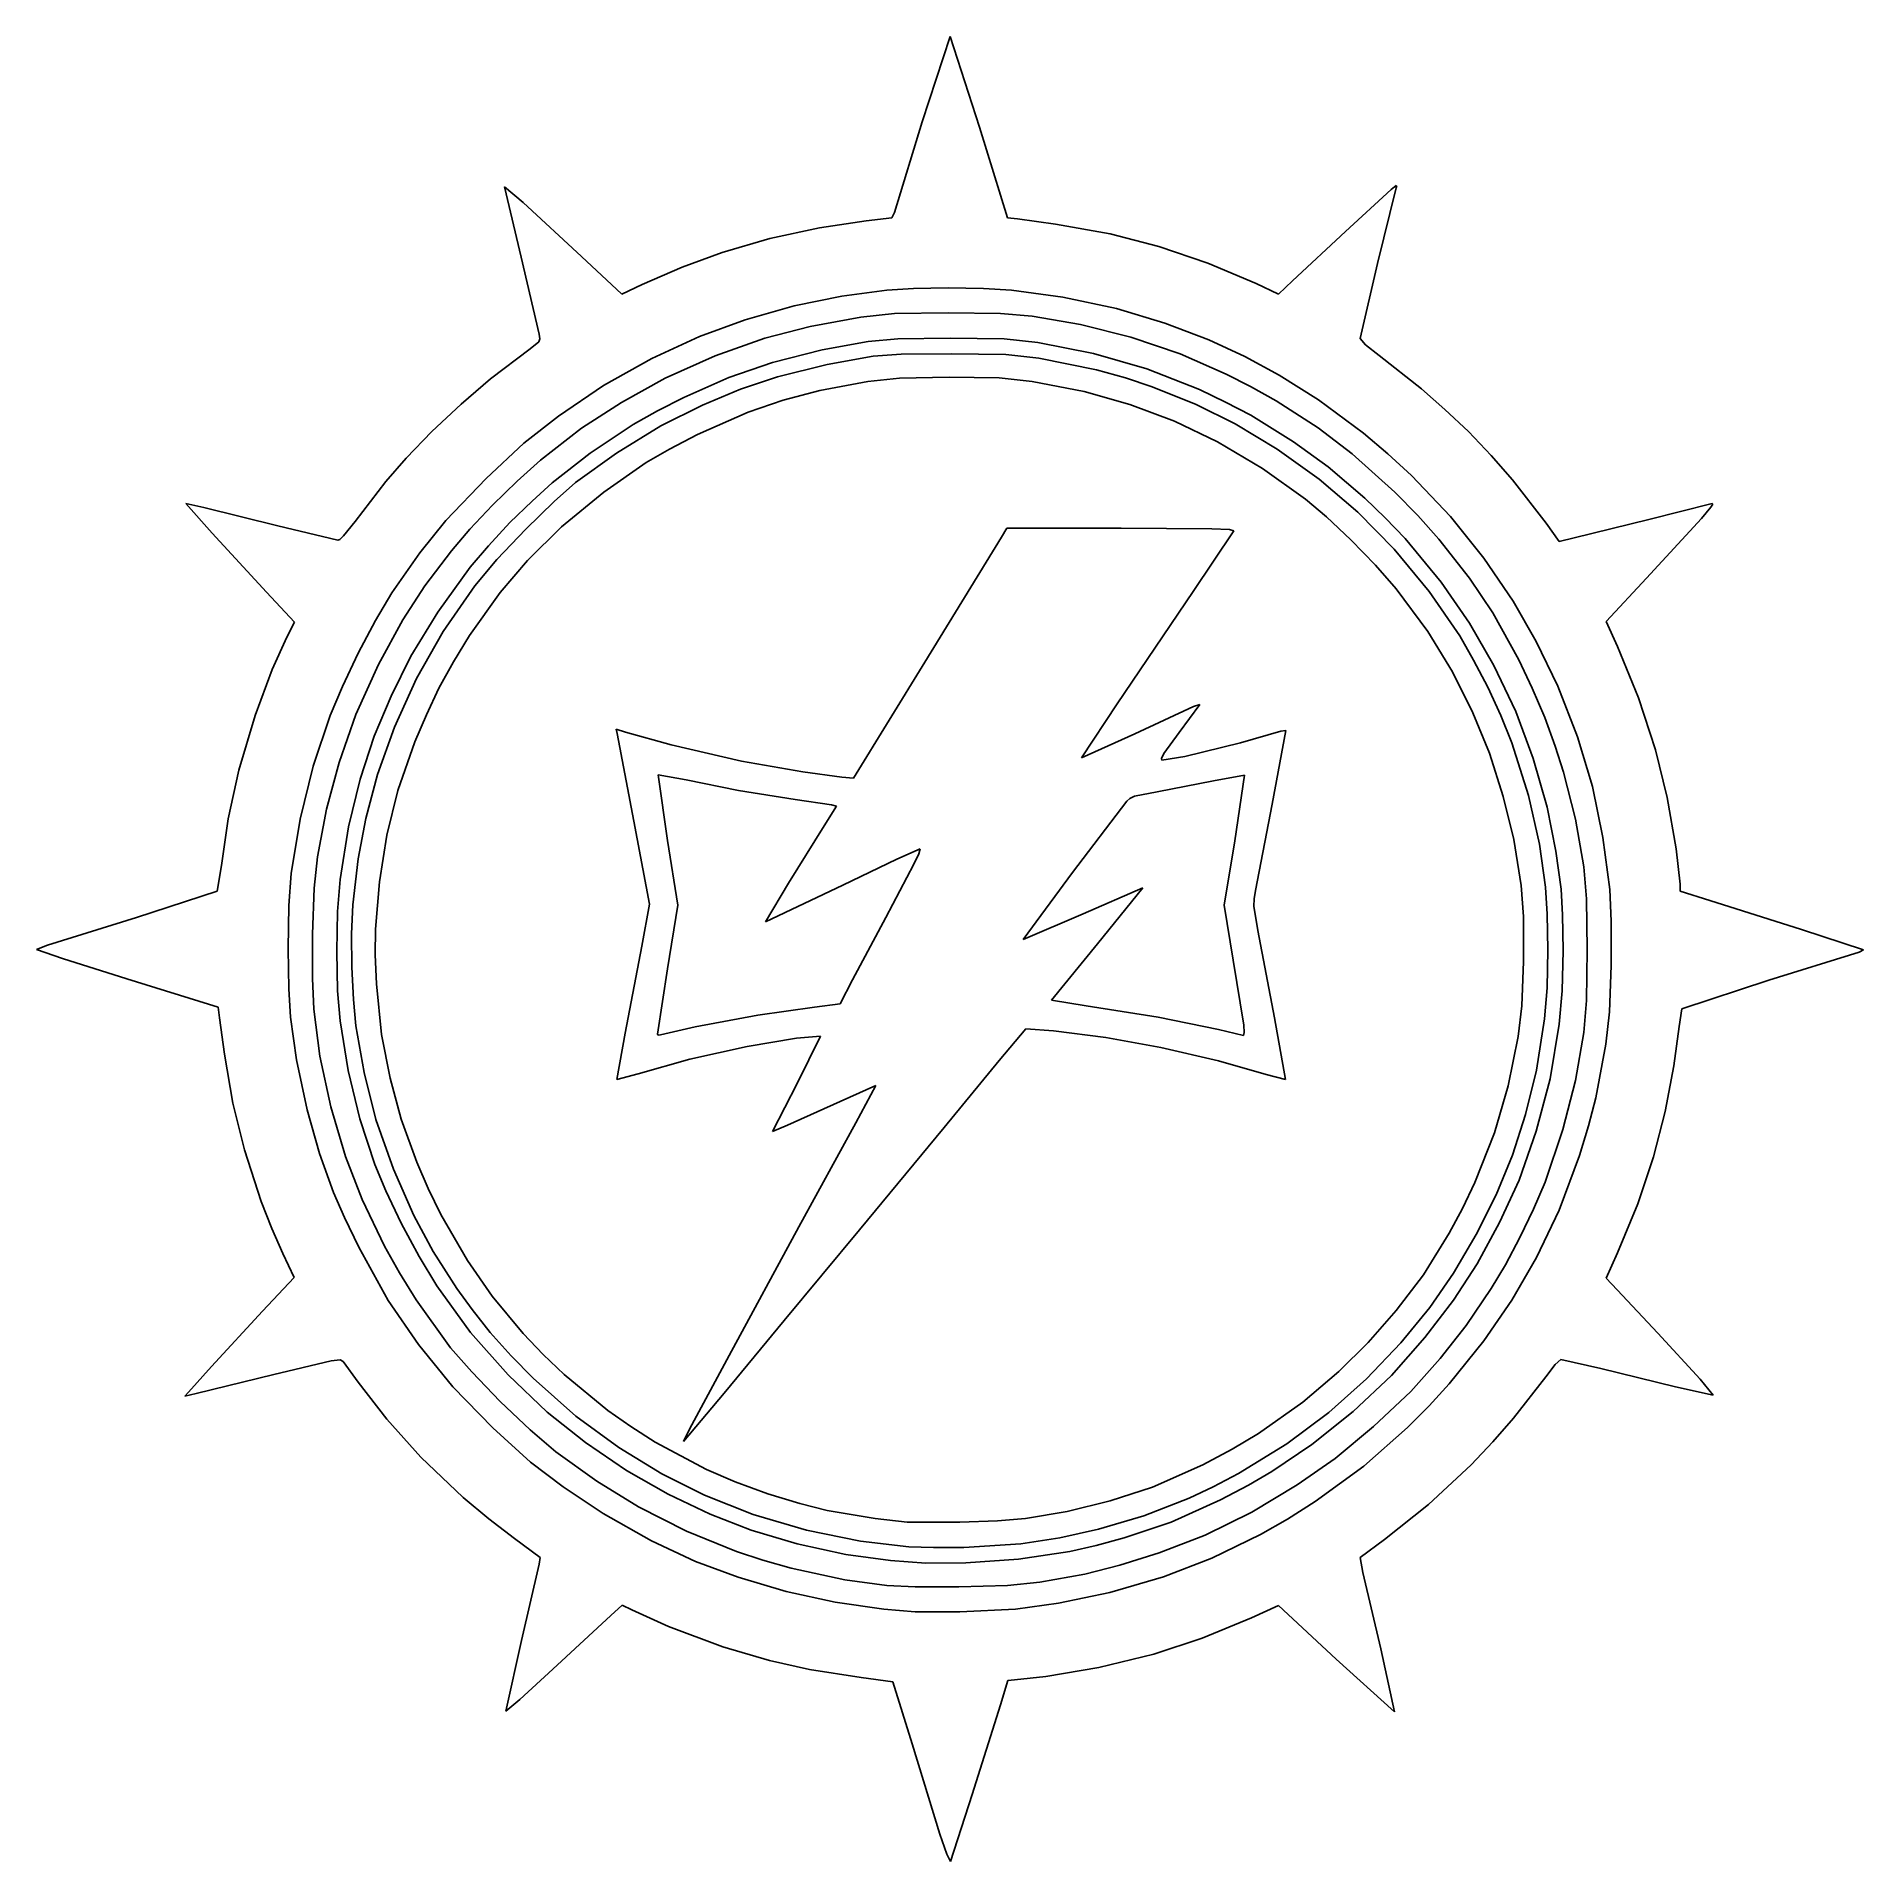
# Model space of a CAD drawing. Extents: x 268 to 516, y 282 to 529.
import ezdxf

# ---------------------------------------------------------------- set-up
doc = ezdxf.new("R2010")
doc.units = 0

msp = doc.modelspace()

# ---------------------------------------------------------------- linework, layer by layer
at = {"layer": 'Calque 1'}
for p, q in [((388.02266, 517.64549), (391.80235, 529.22099)), ((391.80235, 529.22099), (395.78586, 516.93459)), ((384.24591, 505.34239), (388.02266, 517.64549)), ((395.78586, 516.93459), (399.59267, 504.64819)), ((333.61948, 499.32312), (331.38219, 508.82241)), ((331.38219, 508.82241), (333.92116, 506.70942)), ((445.38611, 502.79671), (451.58482, 508.48525)), ((452.29125, 508.71571), (449.72499, 498.44061)), ((451.58482, 508.48525), (452.284947, 509.00011)), ((452.284947, 509.00011), (452.35891, 508.952626)), ((452.35891, 508.952626), (452.29125, 508.71571)), ((333.92116, 506.70942), (341.83018, 499.3962)), ((383.89448, 504.61479), (384.24591, 505.34239)), ((367.36963, 501.81331), (374.07534, 503.2731)), ((374.07534, 503.2731), (380.41744, 504.21282)), ((380.41744, 504.21282), (383.89448, 504.61479)), ((399.59267, 504.64819), (400.92306, 504.48505)), ((400.92306, 504.48505), (406.08992, 503.79464)), ((406.08992, 503.79464), (413.49825, 502.45767)), ((360.91202, 499.95626), (367.36963, 501.81331)), ((413.49825, 502.45767), (420.11284, 500.73107)), ((420.11284, 500.73107), (426.72487, 498.47859)), ((438.21278, 496.08295), (445.38611, 502.79671)), ((336.1005, 488.87212), (333.61948, 499.32312)), ((341.83018, 499.3962), (347.28815, 494.30254)), ((350.04643, 495.60361), (355.46106, 497.96298)), ((355.46106, 497.96298), (360.91202, 499.95626)), ((426.72487, 498.47859), (433.30987, 495.72057)), ((449.72499, 498.44061), (447.37384, 488.25411)), ((347.28815, 494.30254), (350.04643, 495.60361)), ((433.30987, 495.72057), (436.32555, 494.29811)), ((436.32555, 494.29811), (438.21278, 496.08295)), ((377.11808, 494.00616), (370.63578, 492.68899)), ((383.20349, 494.84456), (377.11808, 494.00616)), ((386.852261, 495.06283), (383.20349, 494.84456)), ((391.53787, 495.15993), (386.852261, 495.06283)), ((396.30119, 495.072281), (391.53787, 495.15993)), ((400.13682, 494.84652), (396.30119, 495.072281)), ((407.06695, 493.8811), (400.13682, 494.84652)), ((414.343, 492.33155), (407.06695, 493.8811)), ((364.0212, 490.81935), (357.82921, 488.56364)), ((370.63578, 492.68899), (364.0212, 490.81935)), ((372.82589, 489.91335), (379.70506, 491.18262)), ((379.70506, 491.18262), (384.240616, 491.65386)), ((384.240616, 491.65386), (391.53786, 491.7648)), ((391.53786, 491.7648), (398.629263, 491.676736)), ((398.629263, 491.676736), (402.91496, 491.30689)), ((402.91496, 491.30689), (409.47314, 490.17169)), ((420.92325, 490.3623), (414.343, 492.33155)), ((336.052225, 487.831184), (336.164215, 488.2513)), ((336.164215, 488.2513), (336.1005, 488.87212)), ((357.82921, 488.56364), (351.34691, 485.56748)), ((359.92017, 485.91359), (366.66704, 488.30163)), ((366.66704, 488.30163), (372.82589, 489.91335)), ((384.726405, 488.246688), (380.69003, 487.86711)), ((391.80253, 488.33177), (384.726405, 488.246688)), ((399.13827, 488.219011), (391.80253, 488.33177)), ((403.70873, 487.72364), (399.13827, 488.219011)), ((409.47314, 490.17169), (416.31225, 488.45529)), ((416.31225, 488.45529), (422.98323, 486.18683)), ((426.86297, 488.07099), (420.92325, 490.3623)), ((431.77437, 485.81952), (426.86297, 488.07099)), ((447.37384, 488.25411), (448.121761, 487.407779)), ((329.49431, 482.79457), (334.86032, 486.88774)), ((334.86032, 486.88774), (336.052225, 487.831184)), ((351.34691, 485.56748), (344.78498, 481.89914)), ((353.1733, 482.91133), (359.92017, 485.91359)), ((374.44952, 486.74988), (367.7177, 485.02342)), ((380.69003, 487.86711), (374.44952, 486.74988)), ((375.13371, 484.74559), (381.35142, 485.87002)), ((381.35142, 485.87002), (385.156675, 486.135858)), ((385.156675, 486.135858), (391.93472, 486.21289)), ((391.93472, 486.21289), (399.347245, 486.099971)), ((399.347245, 486.099971), (403.84092, 485.61914)), ((411.24935, 486.23252), (403.70873, 487.72364)), ((403.84092, 485.61914), (411.64613, 484.01275)), ((418.47414, 484.14121), (411.24935, 486.23252)), ((422.98323, 486.18683), (429.241, 483.45909)), ((436.41799, 483.29054), (431.77437, 485.81952)), ((448.121761, 487.407779), (449.95353, 485.96636)), ((449.95353, 485.96636), (455.69515, 481.46844)), ((367.7177, 485.02342), (361.78738, 483.004)), ((363.35774, 481.39372), (368.38684, 483.08326)), ((368.38684, 483.08326), (375.13371, 484.74559)), ((391.67016, 483.02576), (384.941744, 482.917754)), ((398.44453, 482.924185), (391.67016, 483.02576)), ((411.64613, 484.01275), (415.552865, 482.919429)), ((425.61789, 481.34427), (418.47414, 484.14121)), ((429.241, 483.45909), (432.53258, 481.765957)), ((441.7531, 479.95666), (436.41799, 483.29054)), ((325.520392, 479.389653), (329.49431, 482.79457)), ((344.78498, 481.89914), (338.69957, 477.74424)), ((347.22931, 479.61727), (353.1733, 482.91133)), ((361.78738, 483.004), (355.68691, 480.29424)), ((358.24116, 479.25631), (363.35774, 481.39372)), ((374.13546, 481.21063), (369.18054, 479.91617)), ((380.61776, 482.44401), (374.13546, 481.21063)), ((384.941744, 482.917754), (380.61776, 482.44401)), ((402.91496, 482.43726), (398.44453, 482.924185)), ((409.95071, 481.07385), (402.91496, 482.43726)), ((416.16842, 479.32914), (409.95071, 481.07385)), ((415.552865, 482.919429), (419.18675, 481.73166)), ((419.18675, 481.73166), (425.14507, 479.34471)), ((429.148241, 479.661883), (425.61789, 481.34427)), ((432.53258, 481.765957), (435.98787, 479.81361)), ((455.69515, 481.46844), (458.872129, 478.663706)), ((321.541, 475.65082), (325.520392, 479.389653)), ((341.80535, 476.09313), (347.22931, 479.61727)), ((352.138185, 478.474448), (348.80774, 476.59236)), ((355.68691, 480.29424), (352.138185, 478.474448)), ((352.55463, 476.41695), (358.24116, 479.25631)), ((364.41804, 478.30012), (357.53887, 475.24251)), ((369.18054, 479.91617), (364.41804, 478.30012)), ((422.22954, 477.05191), (416.16842, 479.32914)), ((425.14507, 479.34471), (430.43674, 476.70311)), ((432.54831, 477.86353), (429.148241, 479.661883)), ((435.98787, 479.81361), (441.67642, 476.15549)), ((447.83852, 475.43253), (441.7531, 479.95666)), ((458.872129, 478.663706), (462.05771, 475.64271)), ((318.062644, 472.026261), (321.541, 475.65082)), ((338.69957, 477.74424), (333.99099, 474.09346)), ((336.23996, 471.7773), (341.80535, 476.09313)), ((348.80774, 476.59236), (342.98691, 472.73241)), ((346.55871, 472.72459), (352.55463, 476.41695)), ((428.05037, 474.2834), (422.22954, 477.05191)), ((430.43674, 476.70311), (436.12009, 473.27827)), ((438.36914, 474.25331), (432.54831, 477.86353)), ((441.67642, 476.15549), (446.29717, 472.6251)), ((462.05771, 475.64271), (465.13391, 472.40894)), ((333.99099, 474.09346), (328.87129, 469.30468)), ((353.749534, 473.267509), (350.58368, 471.43983)), ((357.53887, 475.24251), (353.749534, 473.267509)), ((434.13579, 470.63301), (428.05037, 474.2834)), ((436.12009, 473.27827), (441.80863, 469.19432)), ((443.03697, 470.85026), (438.36914, 474.25331)), ((451.134682, 472.633999), (447.83852, 475.43253)), ((315.29336, 468.89608), (318.062644, 472.026261)), ((333.075181, 468.93283), (336.23996, 471.7773)), ((342.98691, 472.73241), (337.82753, 468.68749)), ((341.00246, 468.74095), (346.55871, 472.72459)), ((350.58368, 471.43983), (344.84521, 467.45131)), ((439.95662, 466.49893), (434.13579, 470.63301)), ((448.00594, 466.63495), (443.03697, 470.85026)), ((446.29717, 472.6251), (452.08997, 467.44089)), ((454.33714, 469.69437), (451.134682, 472.633999)), ((465.13391, 472.40894), (468.0479, 469.09264)), ((311.11296, 463.47212), (315.29336, 468.89608)), ((328.87129, 469.30468), (323.4319, 463.6045)), ((329.73899, 465.68474), (333.075181, 468.93283)), ((337.82753, 468.68749), (335.11456, 466.235221)), ((338.091862, 466.150514), (341.00246, 468.74095)), ((441.80863, 469.19432), (447.05765, 464.74555)), ((459.65562, 464.1372), (454.33714, 469.69437)), ((468.0479, 469.09264), (472.60452, 463.23727)), ((291.72227, 461.87417), (288.1667, 465.89024)), ((288.1667, 465.89024), (290.61557, 465.3511)), ((326.679738, 462.410566), (329.73899, 465.68474)), ((335.11456, 466.235221), (332.12154, 463.30431)), ((334.25215, 462.43411), (338.091862, 466.150514)), ((344.84521, 467.45131), (339.10041, 462.72001)), ((442.809145, 464.070224), (439.95662, 466.49893)), ((450.777177, 463.971511), (448.00594, 466.63495)), ((452.08997, 467.44089), (455.198078, 464.257501)), ((486.52326, 463.74623), (495.11785, 465.90139)), ((495.190099, 465.807982), (494.953305, 465.410695)), ((495.11785, 465.90139), (495.190099, 465.807982)), ((290.61557, 465.3511), (300.65347, 462.85863)), ((309.565082, 461.504403), (311.11296, 463.47212)), ((323.4319, 463.6045), (319.89212, 459.19574)), ((332.12154, 463.30431), (329.217351, 460.177561)), ((446.13768, 460.96822), (442.809145, 464.070224)), ((447.05765, 464.74555), (452.01539, 459.71149)), ((453.48741, 461.13693), (450.777177, 463.971511)), ((455.198078, 464.257501), (458.05255, 461.06233)), ((464.16056, 458.48626), (459.65562, 464.1372)), ((472.60452, 463.23727), (474.36267, 460.75698)), ((476.40806, 461.25348), (486.52326, 463.74623)), ((493.66265, 463.8589), (486.20563, 455.77179)), ((494.953305, 465.410695), (493.66265, 463.8589)), ((299.1244, 453.8729), (291.72227, 461.87417)), ((300.65347, 462.85863), (308.76164, 460.90776)), ((308.76164, 460.90776), (309.071507, 461.036008)), ((309.071507, 461.036008), (309.565082, 461.504403)), ((324.18081, 459.50339), (326.679738, 462.410566)), ((330.342489, 458.295244), (334.25215, 462.43411)), ((339.10041, 462.72001), (334.49413, 458.15915)), ((388.36284, 444.40088), (398.74824, 461.35228)), ((398.74824, 461.35228), (399.47633, 462.5461)), ((399.47633, 462.5461), (414.969, 462.546)), ((414.969, 462.546), (427.2971, 462.479271)), ((430.2682, 462.21527), (424.72893, 453.94704)), ((427.2971, 462.479271), (429.675534, 462.377912)), ((429.675534, 462.377912), (430.2682, 462.21527)), ((449.448452, 457.544996), (446.13768, 460.96822)), ((458.37245, 455.2342), (453.48741, 461.13693)), ((458.05255, 461.06233), (462.22491, 455.77066)), ((474.36267, 460.75698), (476.40806, 461.25348)), ((319.89212, 459.19574), (316.12129, 453.77178)), ((320.59303, 454.74089), (324.18081, 459.50339)), ((329.217351, 460.177561), (326.71796, 457.25443)), ((327.34452, 454.74089), (330.342489, 458.295244)), ((452.01539, 459.71149), (456.75106, 453.96335)), ((468.13208, 452.6585), (464.16056, 458.48626)), ((326.71796, 457.25443), (322.33115, 451.16901)), ((334.49413, 458.15915), (330.80575, 453.81486)), ((452.25827, 454.34402), (449.448452, 457.544996)), ((462.22491, 455.77066), (465.36298, 451.07166)), ((486.20563, 455.77179), (480.72863, 449.88608)), ((302.88703, 449.80377), (299.1244, 453.8729)), ((316.12129, 453.77178), (313.89269, 450.028624)), ((317.60176, 450.14008), (320.59303, 454.74089)), ((323.04033, 448.53478), (327.34452, 454.74089)), ((330.80575, 453.81486), (326.64977, 447.99485)), ((424.72893, 453.94704), (414.45773, 438.75414)), ((456.55553, 448.52319), (452.25827, 454.34402)), ((456.75106, 453.96335), (460.8804, 447.9603)), ((462.22029, 449.69516), (458.37245, 455.2342)), ((322.33115, 451.16901), (318.70001, 445.21589)), ((465.36298, 451.07166), (468.9072, 444.72166)), ((471.25711, 447.1934), (468.13208, 452.6585)), ((301.86838, 447.7744), (302.88703, 449.80377)), ((313.89269, 450.028624), (311.53722, 445.61283)), ((314.29721, 444.05466), (317.60176, 450.14008)), ((319.46482, 442.18478), (323.04033, 448.53478)), ((459.8873, 443.07119), (456.55553, 448.52319)), ((465.51346, 443.91019), (462.22029, 449.69516)), ((480.72863, 449.88608), (482.27483, 446.49252)), ((299.86772, 443.36893), (301.86838, 447.7744)), ((326.64977, 447.99485), (324.461834, 444.423312)), ((460.8804, 447.9603), (462.776819, 444.669377)), ((474.16975, 441.11492), (471.25711, 447.1934)), ((482.27483, 446.49252), (485.13639, 439.52709)), ((311.53722, 445.61283), (309.412696, 441.10665)), ((311.2285, 437.27839), (314.29721, 444.05466)), ((318.70001, 445.21589), (315.99289, 439.79193)), ((324.461834, 444.423312), (322.49541, 440.8511)), ((378.70555, 428.64338), (388.36284, 444.40088)), ((462.776819, 444.669377), (464.69558, 440.98256)), ((468.47456, 437.67527), (465.51346, 443.91019)), ((468.9072, 444.72166), (470.725729, 440.876241)), ((297.57224, 437.15122), (299.86772, 443.36893)), ((309.412696, 441.10665), (307.73935, 437.14617)), ((316.45115, 435.5586), (319.46482, 442.18478)), ((462.67183, 437.51494), (459.8873, 443.07119)), ((464.69558, 440.98256), (466.447701, 437.130386)), ((476.83572, 434.27033), (474.16975, 441.11492)), ((315.99289, 439.79193), (313.72821, 434.32897)), ((322.49541, 440.8511), (320.789097, 437.239781)), ((414.45773, 438.75414), (409.63034, 431.40014)), ((425.66856, 438.63645), (422.86757, 434.86259)), ((424.80867, 438.36378), (425.66856, 438.63645)), ((470.725729, 440.876241), (472.42335, 436.88152)), ((485.13639, 439.52709), (487.41239, 432.51563)), ((295.35889, 429.73775), (297.57224, 437.15122)), ((307.73935, 437.14617), (305.42543, 430.267)), ((308.94547, 430.7961), (311.2285, 437.27839)), ((320.789097, 437.239781), (319.22653, 433.57423)), ((416.83888, 434.64425), (424.80867, 438.36378)), ((464.94252, 432.02376), (462.67183, 437.51494)), ((466.447701, 437.130386), (467.94348, 433.44193)), ((470.86696, 431.32527), (468.47456, 437.67527)), ((472.42335, 436.88152), (473.839049, 433.01083)), ((313.72821, 434.32897), (311.80057, 428.49684)), ((314.17174, 429.13893), (316.45115, 435.5586)), ((319.22653, 433.57423), (316.92269, 426.9623)), ((346.65039, 434.69434), (346.50349, 435.2853)), ((346.50349, 435.2853), (347.78785, 434.88793)), ((348.91586, 422.82884), (346.65039, 434.69434)), ((347.78785, 434.88793), (353.96701, 433.17885)), ((409.63034, 431.40014), (416.83888, 434.64425)), ((422.86757, 434.86259), (420.779319, 431.98198)), ((431.14551, 433.45964), (436.63562, 435.02428)), ((437.31023, 435.12398), (435.4499, 425.14251)), ((436.63562, 435.02428), (437.31023, 435.12398)), ((478.87072, 427.54054), (476.83572, 434.27033)), ((353.96701, 433.17885), (363.492, 430.945)), ((420.779319, 431.98198), (420.439985, 431.33468)), ((420.439985, 431.33468), (420.5003, 431.10459)), ((420.5003, 431.10459), (423.63202, 431.58391)), ((423.63202, 431.58391), (431.14551, 433.45964)), ((466.80003, 426.19033), (464.94252, 432.02376)), ((467.94348, 433.44193), (470.2144, 426.29818)), ((472.73655, 424.71068), (470.86696, 431.32527)), ((473.839049, 433.01083), (474.97976, 429.46363)), ((487.41239, 432.51563), (489.01973, 426.03334)), ((293.91983, 423.12316), (295.35889, 429.73775)), ((305.42543, 430.267), (303.68668, 423.11387)), ((307.24767, 424.45443), (308.94547, 430.7961)), ((312.58328, 423.1858), (314.17174, 429.13893)), ((355.99237, 428.4496), (352.19497, 429.11225)), ((352.19497, 429.11225), (353.45875, 420.20671)), ((363.492, 430.945), (371.82638, 429.49561)), ((371.82638, 429.49561), (377.11805, 428.80587)), ((377.11805, 428.80587), (378.70555, 428.64338)), ((431.72964, 429.0571), (427.49913, 428.30296)), ((430.41586, 420.17555), (431.72964, 429.0571)), ((474.97976, 429.46363), (476.57169, 423.11363)), ((311.80057, 428.49684), (310.21865, 422.05356)), ((316.92269, 426.9623), (315.44682, 420.94411)), ((363.09515, 427.0016), (355.99237, 428.4496)), ((370.76807, 425.78125), (363.09515, 427.0016)), ((416.786309, 426.199419), (416.140647, 425.913068)), ((419.84826, 426.8059), (416.786309, 426.199419)), ((427.49913, 428.30296), (419.84826, 426.8059)), ((468.23222, 420.31914), (466.80003, 426.19033)), ((470.2144, 426.29818), (471.6857, 419.6836)), ((480.30493, 420.6268), (478.87072, 427.54054)), ((306.0305, 417.97214), (307.24767, 424.45443)), ((375.69738, 425.02752), (370.76807, 425.78125)), ((374.73897, 422.19716), (376.39336, 424.84299)), ((376.39336, 424.84299), (375.69738, 425.02752)), ((415.74722, 425.53308), (408.40736, 415.87121)), ((416.140647, 425.913068), (415.74722, 425.53308)), ((435.4499, 425.14251), (433.21232, 413.42631)), ((473.92423, 418.75756), (472.73655, 424.71068)), ((489.01973, 426.03334), (490.2115, 419.09008)), ((293.00243, 416.80668), (293.91983, 423.12316)), ((303.68668, 423.11387), (302.47284, 415.70553)), ((310.21865, 422.05356), (309.08621, 414.9211)), ((311.53175, 417.69922), (312.58328, 423.1858)), ((351.03443, 411.55434), (348.91586, 422.82884)), ((369.89281, 414.39699), (374.73897, 422.19716)), ((476.57169, 423.11363), (477.70383, 416.64089)), ((315.44682, 420.94411), (314.43155, 414.59146)), ((353.45875, 420.20671), (354.85673, 411.43536)), ((387.72772, 419.08402), (384.58628, 417.691715)), ((387.539081, 418.413756), (387.72772, 419.08402)), ((428.95056, 411.44551), (430.41586, 420.17555)), ((469.21508, 414.11404), (468.23222, 420.31914)), ((471.6857, 419.6836), (472.52573, 413.86277)), ((474.62722, 413.59818), (473.92423, 418.75756)), ((481.24603, 413.55521), (480.30493, 420.6268)), ((490.2115, 419.09008), (490.75659, 414.27027)), ((292.4055, 413.33122), (293.00243, 416.80668)), ((305.584796, 413.719741), (306.0305, 417.97214)), ((310.81335, 411.48152), (311.53175, 417.69922)), ((384.58628, 417.691715), (377.23002, 414.14772)), ((383.07621, 409.76174), (386.88908, 416.99875)), ((386.88908, 416.99875), (387.539081, 418.413756)), ((477.70383, 416.64089), (478.089508, 412.30669)), ((302.47284, 415.70553), (302.141092, 411.392908)), ((305.35753, 407.49524), (305.584796, 413.719741)), ((309.08621, 414.9211), (308.73599, 410.576094)), ((314.43155, 414.59146), (313.88211, 408.17423)), ((366.78662, 409.15708), (369.89281, 414.39699)), ((377.23002, 414.14772), (366.78662, 409.15708)), ((408.40736, 415.87121), (401.69455, 406.79289)), ((409.81514, 410.26986), (417.9167, 413.76587)), ((417.9167, 413.76587), (411.77815, 406.2007)), ((469.532429, 409.899894), (469.21508, 414.11404)), ((472.52573, 413.86277), (472.755199, 410.229709)), ((490.75659, 414.27027), (490.756, 413.351)), ((281.4712, 409.77501), (292.4055, 413.33122)), ((302.141092, 411.392908), (302.02704, 405.52843)), ((310.629709, 407.552284), (310.81335, 411.48152)), ((349.98239, 405.89556), (351.03443, 411.55434)), ((354.85673, 411.43536), (353.48128, 402.79335)), ((430.18854, 403.98904), (428.95056, 411.44551)), ((433.018688, 412.294397), (432.987004, 411.295325)), ((432.987004, 411.295325), (433.49896, 408.00235)), ((433.21232, 413.42631), (433.018688, 412.294397)), ((474.831224, 410.113128), (474.62722, 413.59818)), ((478.089508, 412.30669), (478.18891, 405.39609)), ((481.440811, 409.25009), (481.24603, 413.55521)), ((490.756, 413.351), (494.7909, 412.06044)), ((494.7909, 412.06044), (507.2263, 408.15521)), ((269.4327, 406.00805), (281.4712, 409.77501)), ((308.73599, 410.576094), (308.63426, 405.13152)), ((378.57289, 401.29508), (383.07621, 409.76174)), ((401.69455, 406.79289), (409.81514, 410.26986)), ((469.51458, 403.80864), (469.532429, 409.899894)), ((472.755199, 410.229709), (472.84852, 405.3961)), ((474.91411, 405.26381), (474.831224, 410.113128)), ((481.42428, 403.23641), (481.440811, 409.25009)), ((305.336994, 401.49362), (305.35753, 407.49524)), ((310.66446, 403.01485), (310.629709, 407.552284)), ((313.88211, 408.17423), (313.849522, 404.688349)), ((433.49896, 408.00235), (435.7528, 396.17385)), ((507.2263, 408.15521), (515.62682, 405.36674)), ((267.93159, 405.4297), (269.4327, 406.00805)), ((271.449353, 404.186909), (267.93159, 405.4297)), ((280.15719, 401.4319), (271.449353, 404.186909)), ((302.02704, 405.52843), (302.115487, 400.069884)), ((308.63426, 405.13152), (308.755581, 399.80917)), ((313.849522, 404.688349), (314.00481, 400.7659)), ((347.73124, 394.05436), (349.98239, 405.89556)), ((411.77815, 406.2007), (405.56076, 398.54879)), ((431.61534, 395.14352), (430.18854, 403.98904)), ((469.287482, 397.785896), (469.51458, 403.80864)), ((472.84852, 405.3961), (472.730778, 400.207614)), ((474.791844, 399.816454), (474.91411, 405.26381)), ((478.18891, 405.39609), (478.089508, 398.485497)), ((515.03151, 405.0662), (502.79451, 401.28123)), ((515.62682, 405.36674), (515.03151, 405.0662)), ((292.56099, 397.60002), (280.15719, 401.4319)), ((305.52444, 397.30874), (305.336994, 401.49362)), ((310.900784, 398.664106), (310.66446, 403.01485)), ((353.48128, 402.79335), (352.11039, 393.92458)), ((376.87191, 398.06921), (378.57289, 401.29508)), ((481.195316, 396.974584), (481.42428, 403.23641)), ((502.79451, 401.28123), (490.98591, 397.37754)), ((302.115487, 400.069884), (302.34345, 396.26802)), ((308.755581, 399.80917), (309.09117, 395.73881)), ((314.00481, 400.7659), (314.70428, 393.88674)), ((472.730778, 400.207614), (472.38784, 396.00339)), ((474.37185, 395.30224), (474.791844, 399.816454)), ((292.72997, 396.14024), (292.56099, 397.60002)), ((306.36294, 390.97631), (305.52444, 397.30874)), ((311.23994, 395.07735), (310.900784, 398.664106)), ((357.20774, 394.91717), (365.74096, 396.50726)), ((365.74096, 396.50726), (373.40711, 397.60031)), ((373.40711, 397.60031), (376.87191, 398.06921)), ((405.56076, 398.54879), (410.25712, 397.7701)), ((410.25712, 397.7701), (419.98055, 396.23958)), ((468.82382, 393.62214), (469.287482, 397.785896)), ((478.089508, 398.485497), (477.70383, 394.15129)), ((480.71919, 392.56381), (481.195316, 396.974584)), ((490.98591, 397.37754), (490.63235, 394.9801)), ((293.39373, 391.22181), (292.72997, 396.14024)), ((302.34345, 396.26802), (303.19587, 390.44718)), ((309.09117, 395.73881), (310.20017, 388.99193)), ((312.32993, 388.72735), (311.23994, 395.07735)), ((314.70428, 393.88674), (315.88706, 387.97398)), ((346.62052, 387.78358), (347.73124, 394.05436)), ((352.11039, 393.92458), (352.229878, 393.809134)), ((352.229878, 393.809134), (352.51141, 393.84998)), ((352.51141, 393.84998), (357.20776, 394.91717)), ((357.20776, 394.91717), (357.20774, 394.91717)), ((402.08025, 394.65537), (398.4464, 390.36408)), ((405.79673, 394.40907), (402.08025, 394.65537)), ((412.91285, 393.46898), (405.79673, 394.40907)), ((419.98055, 396.23958), (428.18264, 394.56517)), ((428.18264, 394.56517), (431.5809, 393.78132)), ((431.5809, 393.78132), (431.683109, 394.170374)), ((431.683109, 394.170374), (431.6153, 395.14352)), ((431.6153, 395.14352), (431.61534, 395.14352)), ((435.7528, 396.17385), (437.25103, 387.78606)), ((472.38784, 396.00339), (471.27522, 389.04603)), ((473.14339, 387.89391), (474.37185, 395.30224)), ((477.70383, 394.15129), (476.57069, 387.669)), ((490.63235, 394.9801), (489.93058, 389.65312)), ((364.28575, 392.2733), (356.48667, 390.53283)), ((370.97867, 393.37793), (364.28575, 392.2733)), ((374.22592, 393.69207), (370.97867, 393.37793)), ((371.03873, 387.25747), (374.22592, 393.69207)), ((420.3769, 392.14013), (412.91285, 393.46898)), ((428.18211, 390.31846), (420.3769, 392.14013)), ((467.45732, 386.92313), (468.82382, 393.62214)), ((479.34185, 385.28777), (480.71919, 392.56381)), ((294.55666, 384.59858), (293.39373, 391.22181)), ((303.19587, 390.44718), (304.61954, 383.70031)), ((307.8443, 384.09714), (306.36294, 390.97631)), ((310.20017, 388.99193), (311.78478, 382.47044)), ((356.48667, 390.53283), (349.48419, 388.57592)), ((398.4464, 390.36408), (390.9738, 381.29479)), ((434.65508, 388.48353), (428.18211, 390.31846)), ((471.27522, 389.04603), (469.828, 383.03133)), ((489.93058, 389.65312), (488.73559, 383.43541)), ((313.92301, 382.37735), (312.32993, 388.72735)), ((315.88706, 387.97398), (317.35724, 382.41773)), ((349.48419, 388.57592), (346.62052, 387.78358)), ((367.72534, 380.76498), (371.03873, 387.25747)), ((381.70536, 386.99414), (374.67065, 383.8261)), ((379.02273, 381.93519), (381.70536, 386.99414)), ((437.25103, 387.78606), (434.65508, 388.48353)), ((465.5876, 380.57313), (467.45732, 386.92313)), ((471.26479, 380.78985), (473.14339, 387.89391)), ((476.57069, 387.669), (474.88989, 381.02293)), ((296.11064, 378.26765), (294.55666, 384.59858)), ((309.83856, 377.35027), (307.8443, 384.09714)), ((478.361439, 381.52159), (479.34185, 385.28777)), ((304.61954, 383.70031), (306.30078, 377.74718)), ((311.78478, 382.47044), (313.80743, 376.25274)), ((316.3119, 375.63048), (313.92301, 382.37735)), ((317.35724, 382.41773), (319.48554, 376.56202)), ((369.765525, 381.588245), (367.72534, 380.76498)), ((374.67065, 383.8261), (369.765525, 381.588245)), ((371.29363, 367.82529), (379.02273, 381.93519)), ((469.828, 383.03133), (468.02302, 377.55328)), ((477.13733, 377.48256), (478.361439, 381.52159)), ((488.73559, 383.43541), (487.15678, 377.2959)), ((390.9738, 381.29479), (379.4988, 367.42539)), ((462.92578, 373.83543), (465.5876, 380.57313)), ((468.92482, 374.14085), (471.26479, 380.78985)), ((474.88989, 381.02293), (472.46678, 373.87918)), ((298.38822, 371.26483), (296.11064, 378.26765)), ((306.30078, 377.74718), (308.21298, 372.45552)), ((312.06764, 371.52944), (309.83856, 377.35027)), ((319.48554, 376.56202), (321.033684, 373.007548)), ((468.02302, 377.55328), (465.81694, 372.15989)), ((474.37137, 370.07423), (477.13733, 377.48256)), ((487.15678, 377.2959), (485.04761, 370.9459)), ((313.80743, 376.25274), (315.307284, 372.687999)), ((319.06408, 369.37344), (316.3119, 375.63048)), ((466.29657, 368.38212), (468.92482, 374.14085)), ((308.21298, 372.45552), (309.678091, 369.078774)), ((315.307284, 372.687999), (317.36396, 368.33515)), ((321.033684, 373.007548), (322.74697, 369.4698)), ((461.25068, 370.310237), (462.92578, 373.83543)), ((465.81694, 372.15989), (463.11693, 366.76061)), ((472.46678, 373.87918), (470.889983, 370.208252)), ((299.8245, 367.60311), (298.38822, 371.26483)), ((309.678091, 369.078774), (311.61736, 365.04718)), ((315.11129, 365.18941), (312.06764, 371.52944)), ((321.71771, 364.47865), (319.06408, 369.37344)), ((322.74697, 369.4698), (326.3412, 363.24661)), ((459.474, 366.95627), (461.25068, 370.310237)), ((470.889983, 370.208252), (469.05136, 366.35401)), ((471.29719, 363.673), (474.37137, 370.07423)), ((485.04761, 370.9459), (482.28204, 364.28345)), ((301.32327, 364.18676), (299.8245, 367.60311)), ((317.36396, 368.33515), (319.800646, 363.801865)), ((361.84582, 350.36279), (371.29363, 367.82529)), ((379.4988, 367.42539), (369.3123, 355.11499)), ((455.95505, 361.32478), (459.474, 366.95627)), ((463.11693, 366.76061), (460.03699, 361.54191)), ((463.25877, 362.80832), (466.29657, 368.38212)), ((302.86655, 360.94515), (301.32327, 364.18676)), ((311.61736, 365.04718), (315.60826, 357.81457)), ((317.143099, 361.582792), (315.11129, 365.18941)), ((324.90389, 359.46223), (321.71771, 364.47865)), ((469.05136, 366.35401), (467.075745, 362.680452)), ((482.28204, 364.28345), (480.72665, 360.87419)), ((319.800646, 363.801865), (322.21412, 359.8033)), ((326.3412, 363.24661), (329.70324, 358.43257)), ((460.0486, 357.85142), (463.25877, 362.80832)), ((467.075745, 362.680452), (465.16958, 359.44392)), ((467.96264, 357.85217), (471.29719, 363.673)), ((298.58502, 356.36091), (302.86655, 360.94515)), ((319.4149, 357.91337), (317.143099, 361.582792)), ((322.21412, 359.8033), (326.78753, 353.47369)), ((326.987714, 356.610271), (324.90389, 359.46223)), ((452.28689, 356.46425), (455.95505, 361.32478)), ((460.03699, 361.54191), (456.82165, 356.88702)), ((465.16958, 359.44392), (461.77639, 354.43287)), ((480.72665, 360.87419), (482.25215, 359.25637)), ((482.25215, 359.25637), (487.72984, 353.38872)), ((315.60826, 357.81457), (319.73316, 351.86144)), ((324.05252, 351.4211), (319.4149, 357.91337)), ((329.70324, 358.43257), (333.91813, 353.35288)), ((456.82165, 356.88702), (452.89944, 352.08256)), ((456.16183, 352.79512), (460.0486, 357.85142)), ((464.16518, 352.34714), (467.96264, 357.85217)), ((291.66858, 348.8869), (298.58502, 356.36091)), ((329.45415, 353.50911), (326.987714, 356.610271)), ((369.3123, 355.11499), (361.15158, 345.23808)), ((448.48124, 352.11682), (452.28689, 356.46425)), ((461.77639, 354.43287), (458.2342, 349.96705)), ((319.73316, 351.86144), (324.3899, 346.12948)), ((326.78753, 353.47369), (331.87441, 347.75126)), ((332.287314, 350.3299), (329.45415, 353.50911)), ((333.91813, 353.35288), (336.620995, 350.498488)), ((444.48595, 348.18189), (448.48124, 352.11682)), ((452.89944, 352.08256), (448.26479, 347.18424)), ((451.63718, 347.66308), (456.16183, 352.79512)), ((459.47004, 346.51154), (464.16518, 352.34714)), ((487.72984, 353.38872), (493.46798, 347.1411)), ((307.8794, 349.653499), (300.12429, 347.81247)), ((309.090543, 349.783716), (307.8794, 349.653499)), ((309.517, 349.5732), (309.090543, 349.783716)), ((311.55339, 346.75643), (309.517, 349.5732)), ((326.934566, 348.137789), (324.05252, 351.4211)), ((335.25283, 347.29031), (332.287314, 350.3299)), ((336.620995, 350.498488), (339.44557, 347.79663)), ((356.4598, 340.37477), (361.84582, 350.36279)), ((458.2342, 349.96705), (454.24412, 345.49411)), ((474.61144, 349.83581), (473.838175, 349.140742)), ((480.04039, 348.61582), (474.61144, 349.83581)), ((288.52889, 345.41808), (291.66858, 348.8869)), ((300.12429, 347.81247), (289.57629, 345.2104)), ((330.78148, 344.14506), (326.934566, 348.137789)), ((331.87441, 347.75126), (337.16607, 342.69752)), ((341.04659, 342.1501), (335.25283, 347.29031)), ((339.44557, 347.79663), (345.38959, 342.92882)), ((439.60563, 344.0483), (444.48595, 348.18189)), ((448.26479, 347.18424), (443.13154, 342.65749)), ((446.43894, 342.75397), (451.63718, 347.66308)), ((472.54339, 347.47264), (468.16253, 341.85024)), ((473.838175, 349.140742), (472.54339, 347.47264)), ((490.16069, 346.13038), (480.04039, 348.61582)), ((493.46798, 347.1411), (495.25392, 345.00535)), ((288.0241, 344.83904), (288.52889, 345.41808)), ((289.57629, 345.2104), (288.0241, 344.83904)), ((315.43846, 341.72969), (311.55339, 346.75643)), ((324.3899, 346.12948), (329.78419, 340.57317)), ((361.15158, 345.23808), (355.66648, 338.72096)), ((454.24412, 345.49411), (449.21704, 340.72514)), ((456.764685, 343.565298), (459.47004, 346.51154)), ((495.25392, 345.00535), (490.16069, 346.13038)), ((334.868628, 340.284824), (330.78148, 344.14506)), ((337.16607, 342.69752), (342.37461, 338.56326)), ((346.88835, 337.89588), (341.04659, 342.1501)), ((345.38959, 342.92882), (348.524784, 340.729738)), ((433.60626, 339.8004), (439.60563, 344.0483)), ((443.13154, 342.65749), (437.443, 338.3897)), ((440.84954, 338.29573), (446.43894, 342.75397)), ((453.80796, 340.58949), (456.764685, 343.565298)), ((468.16253, 341.85024), (465.35743, 338.65804)), ((320.01665, 336.59605), (315.43846, 341.72969)), ((329.78419, 340.57317), (334.91704, 335.9148)), ((338.32825, 337.32005), (334.868628, 340.284824)), ((348.524784, 340.729738), (351.80382, 338.63669)), ((355.66648, 338.72096), (356.45926, 340.37461)), ((356.45926, 340.37461), (356.4598, 340.37477)), ((430.0272, 337.660972), (433.60626, 339.8004)), ((449.21704, 340.72514), (444.0213, 336.41147)), ((447.89411, 335.35859), (453.80796, 340.58949)), ((343.88371, 333.3182), (338.32825, 337.32005)), ((342.37461, 338.56326), (347.92134, 334.77726)), ((352.70918, 334.31568), (346.88835, 337.89588)), ((351.80382, 338.63669), (358.74484, 334.90744)), ((426.066, 335.5545), (430.0272, 337.660972)), ((437.443, 338.3897), (430.91341, 334.3775)), ((435.42559, 334.61594), (440.84954, 338.29573)), ((465.35743, 338.65804), (462.42537, 335.56343)), ((325.78887, 331.12594), (320.01665, 336.59605)), ((334.91704, 335.9148), (339.32104, 332.55605)), ((347.92134, 334.77726), (353.56072, 331.55109)), ((358.74484, 334.90744), (362.657317, 333.233619)), ((419.23265, 332.51248), (426.066, 335.5545)), ((432.243398, 332.783851), (435.42559, 334.61594)), ((444.0213, 336.41147), (438.86192, 332.81817)), ((441.27953, 330.56448), (447.89411, 335.35859)), ((462.42537, 335.56343), (456.64142, 330.16748)), ((339.32104, 332.55605), (344.74326, 328.93187)), ((349.56775, 329.84704), (343.88371, 333.3182)), ((358.47637, 331.42169), (352.70918, 334.31568)), ((362.657317, 333.233619), (367.06538, 331.61298)), ((413.48807, 330.64837), (419.23265, 332.51248)), ((427.450615, 332.562734), (424.20742, 331.03431)), ((430.91341, 334.3775), (427.450615, 332.562734)), ((428.44727, 330.80225), (432.243398, 332.783851)), ((438.86192, 332.81817), (432.68058, 329.11444)), ((329.247034, 328.241969), (325.78887, 331.12594)), ((356.05004, 326.53192), (349.56775, 329.84704)), ((353.56072, 331.55109), (359.25878, 328.83824)), ((365.09095, 328.81311), (358.47637, 331.42169)), ((367.06538, 331.61298), (371.399347, 330.29752)), ((371.399347, 330.29752), (375.13366, 329.35742)), ((407.65731, 329.20477), (413.48807, 330.64837)), ((424.20742, 331.03431), (418.03702, 328.64648)), ((421.78401, 327.77073), (428.44727, 330.80225)), ((437.520795, 328.196708), (441.27953, 330.56448)), ((456.64142, 330.16748), (450.6883, 325.42287)), ((332.73129, 325.54396), (329.247034, 328.241969)), ((344.74326, 328.93187), (351.31947, 325.23839)), ((359.25878, 328.83824), (364.81503, 326.68711)), ((372.30556, 326.67338), (365.09095, 328.81311)), ((375.13366, 329.35742), (381.61595, 328.2858)), ((381.61595, 328.2858), (385.98158, 327.77673)), ((385.98158, 327.77673), (393.12533, 327.75293)), ((393.12533, 327.75293), (398.231421, 327.931476)), ((398.231421, 327.931476), (402.02475, 328.25283)), ((402.02475, 328.25283), (402.0248, 328.25277)), ((402.0248, 328.25277), (407.65731, 329.20477)), ((418.03702, 328.64648), (411.91071, 326.81996)), ((415.38675, 325.64367), (421.78401, 327.77073)), ((432.68058, 329.11444), (426.37147, 326.02457)), ((433.8712, 326.09895), (437.520795, 328.196708)), ((336.23413, 322.97838), (332.73129, 325.54396)), ((351.31947, 325.23839), (357.27433, 322.43772)), ((362.83059, 323.77107), (356.05004, 326.53192)), ((364.81503, 326.68711), (371.05975, 324.82393)), ((371.05975, 324.82393), (377.67433, 323.40575)), ((379.66589, 325.21293), (372.30556, 326.67338)), ((386.1982, 324.43011), (379.66589, 325.21293)), ((401.36111, 324.84572), (393.65446, 324.33696)), ((406.65278, 325.64146), (401.36111, 324.84572)), ((411.91071, 326.81996), (406.65278, 325.64146)), ((408.0271, 323.8037), (411.588335, 324.614935)), ((411.588335, 324.614935), (415.38675, 325.64367)), ((426.37147, 326.02457), (420.15377, 323.61847)), ((427.25661, 322.89209), (433.8712, 326.09895)), ((450.6883, 325.42287), (447.40505, 322.96611)), ((333.70246, 311.74433), (336.08439, 322.05233)), ((336.08439, 322.05233), (336.23413, 322.97838)), ((357.27433, 322.43772), (363.07342, 320.28843)), ((366.425615, 322.597207), (362.83059, 323.77107)), ((370.23892, 321.51924), (366.425615, 322.597207)), ((377.67433, 323.40575), (383.73274, 322.59247)), ((383.73274, 322.59247), (388.49524, 322.22826)), ((389.554204, 324.311372), (386.19812, 324.43016)), ((386.19812, 324.43016), (386.1982, 324.43011)), ((388.49524, 322.22826), (393.9192, 322.25076)), ((393.65446, 324.33696), (389.554204, 324.311372)), ((393.9192, 322.25076), (401.06295, 322.74806)), ((401.0629, 322.74805), (408.0271, 323.8037)), ((401.06295, 322.74806), (401.0629, 322.74805)), ((420.15377, 323.61847), (414.82121, 321.92138)), ((420.7154, 320.37575), (427.25661, 322.89209)), ((447.40505, 322.96611), (447.75108, 320.94625)), ((363.07342, 320.28843), (369.55571, 318.35418)), ((377.51496, 319.95618), (370.23892, 321.51924)), ((383.2035, 319.15932), (377.51496, 319.95618)), ((403.97329, 319.63284), (399.590813, 319.192029)), ((410.05871, 320.72791), (403.97329, 319.63284)), ((414.82121, 321.92138), (410.05871, 320.72791)), ((413.43936, 318.23631), (420.7154, 320.37575)), ((447.75108, 320.94625), (450.17208, 310.57905)), ((369.55571, 318.35418), (376.19203, 316.92695)), ((383.20351, 319.1593), (383.2035, 319.15932)), ((387.061466, 319.014171), (383.20351, 319.1593)), ((392.99309, 319.00711), (387.061466, 319.014171)), ((399.590813, 319.192029), (392.99309, 319.00711)), ((406.48682, 316.7852), (413.43936, 318.23631)), ((345.77265, 315.11906), (337.91816, 307.82514)), ((347.32261, 316.52013), (345.77265, 315.11906)), ((348.62358, 315.86088), (347.32261, 316.52013)), ((353.59941, 313.63306), (348.62358, 315.86088)), ((376.19203, 316.92695), (382.80662, 315.98529)), ((382.80662, 315.98529), (387.03995, 315.59415)), ((387.03995, 315.59415), (393.12957, 315.58815)), ((393.12957, 315.58815), (400.6702, 315.97214)), ((400.6702, 315.9724), (406.48682, 316.7852)), ((400.6702, 315.97214), (400.6702, 315.9724)), ((432.64019, 314.80124), (425.97661, 312.02441)), ((436.30457, 316.47566), (432.64019, 314.80124)), ((444.12295, 309.20513), (436.30457, 316.47566)), ((360.97845, 310.85958), (353.59941, 313.63306)), ((331.54194, 302.14732), (333.70246, 311.74433)), ((367.32845, 308.99552), (360.97845, 310.85958)), ((419.40473, 309.87726), (411.95288, 308.04382)), ((425.97661, 312.02441), (419.40473, 309.87726)), ((450.17208, 310.57905), (452.04839, 302.04167)), ((337.91816, 307.82514), (333.44452, 303.726485)), ((372.75241, 307.78809), (367.32845, 308.99552)), ((379.74682, 306.70358), (372.75241, 307.78809)), ((411.95288, 308.04382), (404.76643, 306.85232)), ((452.04839, 302.04167), (444.12295, 309.20513)), ((384.01507, 306.10621), (379.74682, 306.70358)), ((386.64442, 297.7107), (384.01507, 306.10621)), ((399.62975, 306.30936), (398.60789, 303.00207)), ((400.54444, 306.37946), (399.62975, 306.30936)), ((404.76643, 306.85232), (400.54444, 306.37946)), ((333.44452, 303.726485), (331.54194, 302.14732)), ((398.60789, 303.00207), (394.80707, 290.83127)), ((390.422, 285.463), (386.64442, 297.7107)), ((394.80707, 290.83127), (391.82486, 281.75855)), ((390.42144, 285.46272), (390.422, 285.463)), ((391.328766, 282.760364), (390.42144, 285.46272)), ((391.82486, 281.75855), (391.328766, 282.760364))]:
    msp.add_line(p, q, dxfattribs=at)

doc.saveas('drawing.dxf')
